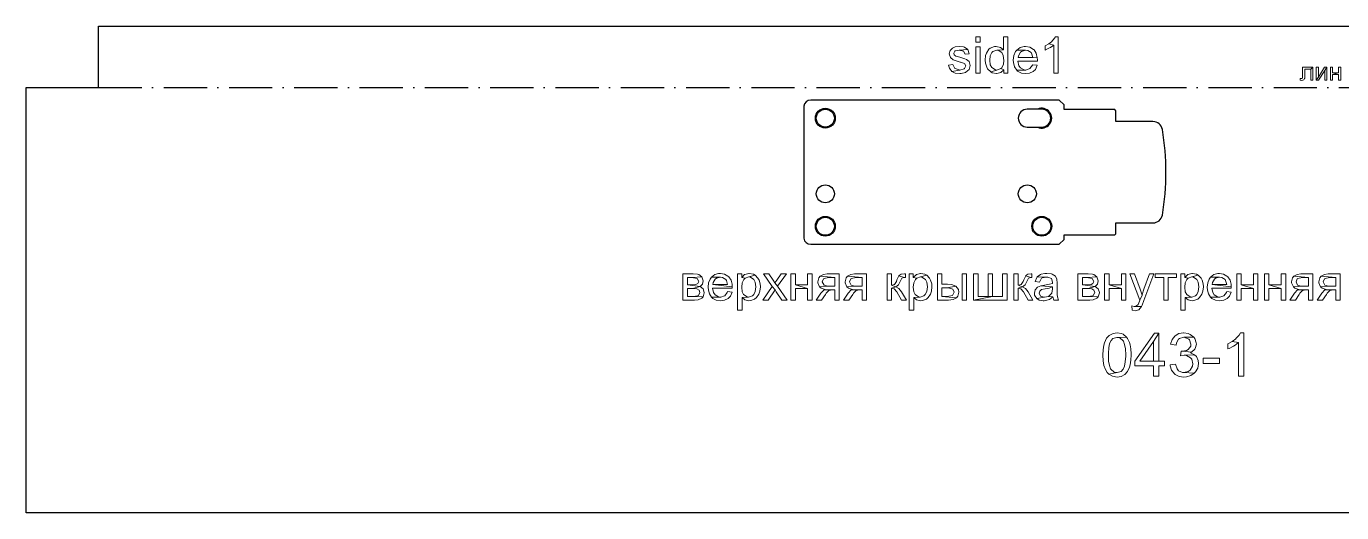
# Model space of a CAD drawing. Header units: millimetres. Extents: x -999 to 572, y 445 to 1201.
# Drawn here: x -741 to -376.4, y 1066 to 1201 of the extents above; entities that cross this region are included whole.
import ezdxf

# ---------------------------------------------------------------- set-up
doc = ezdxf.new("R2010")
doc.units = ezdxf.units.MM
doc.header["$MEASUREMENT"] = 0
doc.linetypes.add('ACAD_ISO10W100', pattern=[18, 12, -3, 0, -3])
doc.layers.add('Drawing', color=30, linetype='Continuous')

# ---------------------------------------------------------------- blocks, each defined once
blk = doc.blocks.new('Insert3')
at = {"color": 0}
for p, q in [((1052.6, -541.73), (1052.6, -37.73)), ((917.6, -137.73), (917.6, -561.73)), ((1035.6, -561.73), (1035.6, -541.73)), ((1035.6, -541.73), (1052.6, -541.73)), ((917.6, -561.73), (1035.6, -561.73))]:
    blk.add_line(p, q, dxfattribs=at)

msp = doc.modelspace()

# ---------------------------------------------------------------- linework, layer by layer
msp.add_lwpolyline([(-459.5, 1173, 1), (-459.5, 1178), (-463.5, 1178, 1), (-463.5, 1173)], format="xyb", close=True)
for centre in [(-519.5, 1175.5), (-519.5, 1154.5), (-463.5, 1154.5), (-519.5, 1145.5), (-459.5, 1145.5)]:
    msp.add_circle(centre, 2.5)
at = {"layer": 'Drawing', "linetype": 'ACAD_ISO10W100'}
msp.add_line((-721, 1184), (-217, 1184), dxfattribs=at)
at = {"layer": 'Drawing'}
for p, q in [((-438.92, 1177.56), (-438.92, 1177.56)), ((-438.92, 1143.44), (-438.92, 1143.44))]:
    msp.add_line(p, q, dxfattribs=at)
at = {"layer": 'Drawing', "color": 30, "lineweight": 0}
for points in [[(-476.6, 1198.04), (-477.82, 1198.04), (-477.82, 1196.62), (-476.6, 1196.62)], [(-468.89, 1198.04), (-470.1, 1198.04), (-470.1, 1194.45), (-472, 1194.38), (-471.59, 1194.38), (-470.58, 1193.7), (-470.17, 1192.89), (-470.04, 1191.54), (-470.1, 1190.52), (-470.58, 1189.51), (-470.85, 1189.24), (-470.04, 1188.9), (-470.04, 1188.02), (-468.89, 1188.02)], [(-457.51, 1196.14), (-458.6, 1195.53), (-458.6, 1194.38), (-458.46, 1194.45), (-457.31, 1194.99), (-457.11, 1195.13), (-456.16, 1195.8)], [(-454.94, 1198.04), (-455.69, 1198.04), (-455.96, 1197.7), (-456.77, 1196.68), (-457.51, 1196.14), (-456.16, 1195.8), (-456.16, 1188.02), (-454.94, 1188.02)], [(-482.42, 1195.4), (-483.51, 1195.26), (-484.25, 1194.92), (-484.86, 1194.25), (-485.13, 1193.37), (-484.79, 1192.35), (-484.05, 1191.67), (-483.51, 1191.47), (-482.15, 1191.06), (-482.02, 1191.06), (-480.93, 1190.66), (-480.53, 1189.98), (-480.93, 1189.24), (-481, 1189.17), (-482.22, 1188.83), (-484.39, 1188.42), (-483.51, 1188.02), (-482.22, 1187.88), (-481.88, 1187.88), (-480.66, 1188.15), (-480.53, 1188.22), (-479.65, 1188.97), (-479.65, 1188.97), (-479.31, 1190.12), (-479.58, 1191.2), (-480.39, 1191.81), (-480.87, 1192.01), (-482.22, 1192.42), (-483.3, 1192.69), (-483.78, 1193.03), (-483.91, 1193.5), (-483.57, 1194.11), (-483.51, 1194.18), (-482.36, 1194.38), (-479.99, 1194.52), (-480.93, 1195.19), (-481.21, 1195.26)], [(-479.99, 1194.52), (-482.36, 1194.38), (-481.21, 1194.11), (-480.73, 1193.23), (-479.58, 1193.37)], [(-476.6, 1195.26), (-477.82, 1195.26), (-477.82, 1188.02), (-476.6, 1188.02)], [(-472.13, 1195.4), (-472.61, 1195.4), (-473.76, 1194.92), (-474.17, 1194.65), (-474.84, 1193.57), (-475.05, 1192.89), (-475.18, 1191.61), (-475.11, 1190.79), (-474.77, 1189.64), (-474.5, 1189.17), (-473.62, 1188.36), (-471.93, 1188.83), (-472.34, 1188.9), (-473.35, 1189.58), (-473.76, 1190.32), (-473.89, 1191.61), (-473.83, 1192.76), (-473.35, 1193.7), (-473.08, 1194.04), (-472, 1194.38), (-470.1, 1194.45), (-470.92, 1195.13)], [(-466.45, 1194.38), (-466.79, 1193.98), (-467.26, 1192.89), (-467.4, 1191.61), (-467.33, 1190.93), (-467.06, 1189.78), (-466.45, 1188.83), (-463.94, 1188.83), (-464.42, 1188.9), (-465.43, 1189.51), (-465.84, 1190.05), (-466.11, 1191.34), (-460.69, 1191.34), (-460.69, 1191.67), (-460.76, 1192.28), (-466.04, 1192.35), (-465.97, 1192.82), (-465.37, 1193.84), (-465.09, 1194.04), (-464.01, 1194.38)], [(-464.01, 1195.4), (-464.35, 1195.4), (-465.5, 1195.13), (-466.45, 1194.38), (-464.01, 1194.38), (-463.4, 1194.31), (-462.45, 1193.7), (-462.32, 1193.5), (-461.98, 1192.35), (-466.04, 1192.35), (-460.76, 1192.28), (-461.03, 1193.5), (-461.64, 1194.45), (-461.78, 1194.58), (-462.79, 1195.19)], [(-484.12, 1190.39), (-485.33, 1190.18), (-485.06, 1189.37), (-484.39, 1188.42), (-482.22, 1188.83), (-482.42, 1188.9), (-483.51, 1189.24), (-483.57, 1189.3)], [(-470.85, 1189.24), (-471.93, 1188.83), (-473.62, 1188.36), (-473.22, 1188.09), (-472.07, 1187.88), (-472, 1187.88), (-470.85, 1188.15), (-470.04, 1188.9)], [(-461.98, 1190.32), (-462.05, 1190.18), (-462.79, 1189.24), (-462.79, 1189.24), (-463.94, 1188.83), (-466.45, 1188.83), (-466.18, 1188.56), (-465.16, 1188.02), (-463.94, 1187.88), (-462.86, 1187.95), (-461.85, 1188.49), (-461.24, 1189.03), (-460.76, 1190.18)], [(-384.35, 1189.62), (-387.19, 1189.62), (-387.19, 1187.24), (-387.24, 1186.68), (-387.33, 1186.54), (-387.61, 1186.54), (-387.89, 1186.54), (-387.89, 1186.03), (-387.38, 1185.98), (-386.86, 1186.12), (-386.63, 1186.49), (-386.58, 1186.59), (-386.58, 1187.33), (-386.58, 1189.1), (-384.95, 1189.1)], [(-384.35, 1189.62), (-384.95, 1189.1), (-384.95, 1186.03), (-384.35, 1186.03)], [(-382.81, 1189.62), (-383.41, 1189.62), (-383.41, 1186.03), (-382.81, 1186.87)], [(-380.43, 1189.62), (-381.08, 1189.62), (-382.81, 1186.87), (-383.41, 1186.03), (-382.76, 1186.03), (-381.04, 1188.73)], [(-380.43, 1189.62), (-381.04, 1188.73), (-381.04, 1186.03), (-380.43, 1186.03)], [(-378.89, 1189.62), (-379.5, 1189.62), (-379.5, 1186.03), (-378.89, 1186.03), (-378.89, 1187.61), (-377.21, 1187.61), (-378.89, 1188.12)], [(-376.61, 1189.62), (-377.21, 1189.62), (-377.21, 1188.12), (-378.89, 1188.12), (-377.21, 1187.61), (-377.21, 1186.03), (-376.61, 1186.03)], [(-556.14, 1132.26), (-558.96, 1132.26), (-558.96, 1125.03), (-555.73, 1125.03), (-554.73, 1125.12), (-553.77, 1125.53), (-553.37, 1125.94), (-557.73, 1126.03), (-557.73, 1128.21), (-556.28, 1128.21), (-554.23, 1128.8), (-557.73, 1129.21), (-557.73, 1131.26), (-556.41, 1131.26), (-553.73, 1131.44), (-554.59, 1132.08), (-554.91, 1132.17)], [(-553.73, 1131.44), (-556.41, 1131.26), (-556.05, 1131.21), (-555, 1131.03), (-554.59, 1130.21), (-554.82, 1129.62), (-555.37, 1129.3), (-556.46, 1129.21), (-557.73, 1129.21), (-554.23, 1128.8), (-553.59, 1129.44), (-553.37, 1130.35), (-553.37, 1130.39)], [(-551.05, 1131.39), (-551.46, 1130.85), (-551.87, 1129.8), (-551.96, 1128.58), (-551.91, 1127.8), (-551.64, 1126.71), (-551.05, 1125.85), (-548.5, 1125.85), (-549.09, 1125.94), (-550.05, 1126.48), (-550.46, 1127.12), (-550.73, 1128.3), (-545.32, 1128.3), (-545.32, 1128.67), (-550.64, 1129.35), (-550.55, 1129.89), (-550, 1130.85), (-549.68, 1131.12), (-548.59, 1131.39)], [(-548.59, 1132.39), (-549.09, 1132.39), (-550.14, 1132.08), (-551.05, 1131.39), (-548.59, 1131.39), (-547.96, 1131.3), (-547.05, 1130.71), (-546.91, 1130.49), (-546.59, 1129.35), (-550.64, 1129.35), (-545.32, 1128.67), (-545.36, 1129.44), (-545.64, 1130.58), (-546.23, 1131.44), (-546.5, 1131.67), (-547.46, 1132.21)], [(-542.68, 1132.26), (-543.82, 1132.26), (-543.82, 1122.26), (-542.59, 1122.26), (-542.59, 1125.76), (-540.77, 1125.85), (-541.18, 1125.89), (-542.14, 1126.53), (-542.55, 1127.3), (-542.68, 1128.58), (-542.55, 1129.8), (-542.09, 1130.71), (-541.73, 1131.08), (-542.68, 1131.3)], [(-540.59, 1132.39), (-540.68, 1132.39), (-541.77, 1132.12), (-541.86, 1132.12), (-542.68, 1131.3), (-541.73, 1131.08), (-540.68, 1131.44), (-538.95, 1131.94), (-539.45, 1132.21)], [(-538.95, 1131.94), (-540.68, 1131.44), (-540.27, 1131.39), (-539.32, 1130.76), (-538.91, 1129.94), (-538.77, 1128.71), (-538.91, 1127.44), (-539.36, 1126.53), (-539.73, 1126.21), (-540.77, 1125.85), (-542.59, 1125.76), (-541.77, 1125.12), (-540.68, 1124.85), (-540.14, 1124.89), (-539.09, 1125.3), (-538.54, 1125.71), (-537.91, 1126.67), (-537.63, 1127.48), (-537.5, 1128.67), (-537.59, 1129.49), (-537.86, 1130.58), (-538.18, 1131.12)], [(-535.13, 1132.26), (-536.63, 1132.26), (-534.23, 1128.76), (-533.45, 1127.85), (-533.09, 1127.26), (-531.59, 1125.03), (-530.09, 1125.03), (-532.77, 1128.85), (-533.5, 1129.76), (-534, 1130.58)], [(-530.27, 1132.26), (-531.72, 1132.26), (-532.95, 1130.53), (-533.5, 1129.76), (-532.77, 1128.85)], [(-527.81, 1132.26), (-529.04, 1132.26), (-529.04, 1125.03), (-527.81, 1125.03), (-527.81, 1128.21), (-524.4, 1128.21), (-527.81, 1129.26)], [(-523.18, 1132.26), (-524.4, 1132.26), (-524.4, 1129.26), (-527.81, 1129.26), (-524.4, 1128.21), (-524.4, 1125.03), (-523.18, 1125.03)], [(-520.9, 1131.67), (-521.31, 1131.21), (-521.59, 1130.12), (-521.54, 1129.76), (-521.09, 1128.71), (-518.22, 1128.85), (-518.9, 1128.89), (-519.86, 1129.17), (-520.36, 1130.08), (-520.04, 1130.89), (-519.81, 1131.03), (-518.63, 1131.26), (-516.86, 1131.26)], [(-515.63, 1132.26), (-518.99, 1132.26), (-519.99, 1132.12), (-520.9, 1131.67), (-516.86, 1131.26), (-516.86, 1128.85), (-518.22, 1128.85), (-521.09, 1128.71), (-520.63, 1128.35), (-519.54, 1127.98), (-519.86, 1127.85), (-516.86, 1127.85), (-516.86, 1125.03), (-515.63, 1125.03)], [(-513.36, 1131.67), (-513.72, 1131.21), (-514.04, 1130.12), (-513.99, 1129.76), (-513.54, 1128.71), (-510.67, 1128.85), (-511.36, 1128.89), (-512.31, 1129.17), (-512.77, 1130.08), (-512.45, 1130.89), (-512.27, 1131.03), (-511.04, 1131.26), (-509.31, 1131.26)], [(-508.08, 1132.26), (-511.45, 1132.26), (-512.45, 1132.12), (-513.36, 1131.67), (-509.31, 1131.26), (-509.31, 1128.85), (-510.67, 1128.85), (-513.54, 1128.71), (-513.08, 1128.35), (-511.95, 1127.98), (-512.31, 1127.85), (-509.31, 1127.85), (-509.31, 1125.03), (-508.08, 1125.03)], [(-501.13, 1132.26), (-502.35, 1132.26), (-502.35, 1125.03), (-501.13, 1125.03), (-501.13, 1128.35), (-499.94, 1128.71), (-501.13, 1129.12)], [(-499.08, 1131.76), (-499.63, 1130.67), (-499.81, 1130.21), (-500.31, 1129.35), (-501.13, 1129.12), (-499.94, 1128.71), (-499.22, 1129.21), (-498.72, 1130.21), (-498.26, 1131.12), (-497.67, 1131.26)], [(-497.31, 1132.26), (-497.58, 1132.26), (-498.49, 1132.17), (-499.04, 1131.8), (-499.08, 1131.76), (-497.67, 1131.26), (-497.31, 1131.26)], [(-495.13, 1132.26), (-496.22, 1132.26), (-496.22, 1122.26), (-494.99, 1122.26), (-494.99, 1125.76), (-493.17, 1125.85), (-493.63, 1125.89), (-494.58, 1126.53), (-494.99, 1127.3), (-495.13, 1128.58), (-494.99, 1129.8), (-494.53, 1130.71), (-494.13, 1131.08), (-495.13, 1131.3)], [(-493.03, 1132.39), (-493.13, 1132.39), (-494.22, 1132.12), (-494.26, 1132.12), (-495.13, 1131.3), (-494.13, 1131.08), (-493.13, 1131.44), (-491.4, 1131.94), (-491.9, 1132.21)], [(-491.4, 1131.94), (-493.13, 1131.44), (-492.72, 1131.39), (-491.76, 1130.76), (-491.35, 1129.94), (-491.22, 1128.71), (-491.35, 1127.44), (-491.81, 1126.53), (-492.17, 1126.21), (-493.17, 1125.85), (-494.99, 1125.76), (-494.22, 1125.12), (-493.13, 1124.85), (-492.58, 1124.89), (-491.49, 1125.3), (-490.99, 1125.71), (-490.35, 1126.67), (-490.08, 1127.48), (-489.94, 1128.67), (-489.99, 1129.49), (-490.31, 1130.58), (-490.58, 1131.12)], [(-487.21, 1132.26), (-488.44, 1132.26), (-488.44, 1125.03), (-485.4, 1125.03), (-485.31, 1125.03), (-484.03, 1125.17), (-483.17, 1125.67), (-487.21, 1126.03), (-487.21, 1128.39), (-485.76, 1128.39), (-483.3, 1128.85), (-483.44, 1128.89), (-484.4, 1129.3), (-485.67, 1129.44), (-487.21, 1129.44)], [(-480.35, 1132.26), (-481.58, 1132.26), (-481.58, 1125.03), (-480.35, 1125.03)], [(-477.17, 1132.26), (-478.39, 1132.26), (-478.39, 1125.03), (-473.17, 1126.03), (-477.17, 1126.03)], [(-469.12, 1132.26), (-470.35, 1132.26), (-470.35, 1126.03), (-473.17, 1126.03), (-478.39, 1125.03), (-469.12, 1125.03)], [(-473.17, 1132.26), (-474.39, 1132.26), (-474.39, 1126.03), (-477.17, 1126.03), (-473.17, 1126.03)], [(-466.03, 1132.26), (-467.26, 1132.26), (-467.26, 1125.03), (-466.03, 1125.03), (-466.03, 1128.35), (-464.85, 1128.71), (-466.03, 1129.12)], [(-463.94, 1131.76), (-464.48, 1130.67), (-464.66, 1130.21), (-465.21, 1129.35), (-466.03, 1129.12), (-464.85, 1128.71), (-464.12, 1129.21), (-463.62, 1130.21), (-463.16, 1131.12), (-462.57, 1131.26)], [(-462.21, 1132.26), (-462.44, 1132.26), (-463.39, 1132.17), (-463.94, 1131.8), (-463.94, 1131.76), (-462.57, 1131.26), (-462.21, 1131.26)], [(-460.8, 1131.44), (-460.89, 1131.3), (-461.35, 1130.17), (-460.12, 1130.03), (-460.07, 1130.17), (-459.53, 1131.12), (-459.39, 1131.17), (-458.25, 1131.39)], [(-458.07, 1132.39), (-458.62, 1132.39), (-459.71, 1132.17), (-459.89, 1132.08), (-460.8, 1131.44), (-458.25, 1131.39), (-457.84, 1131.39), (-456.84, 1130.99), (-456.84, 1130.99), (-456.48, 1129.94), (-456.53, 1129.62), (-457.34, 1129.39), (-458.71, 1129.17), (-459.8, 1128.99), (-456.53, 1128.67), (-456.53, 1128.21), (-456.53, 1128.08), (-456.71, 1126.98), (-456.71, 1126.94), (-457.53, 1126.12), (-457.66, 1126.03), (-456.39, 1125.89), (-456.16, 1125.03), (-454.89, 1125.03), (-455.16, 1125.89), (-455.25, 1126.58), (-455.25, 1128.03), (-455.25, 1129.67), (-455.34, 1130.8), (-455.71, 1131.67), (-456.57, 1132.21), (-456.84, 1132.3)], [(-446.66, 1132.26), (-449.48, 1132.26), (-449.48, 1125.03), (-446.21, 1125.03), (-445.21, 1125.12), (-444.25, 1125.53), (-443.89, 1125.94), (-448.25, 1126.03), (-448.25, 1128.21), (-446.75, 1128.21), (-444.71, 1128.8), (-448.25, 1129.21), (-448.25, 1131.26), (-446.89, 1131.26), (-444.21, 1131.44), (-445.07, 1132.08), (-445.39, 1132.17)], [(-444.21, 1131.44), (-446.89, 1131.26), (-446.57, 1131.21), (-445.52, 1131.03), (-445.11, 1130.21), (-445.34, 1129.62), (-445.84, 1129.3), (-446.93, 1129.21), (-448.25, 1129.21), (-444.71, 1128.8), (-444.07, 1129.44), (-443.84, 1130.35), (-443.84, 1130.39)], [(-440.84, 1132.26), (-442.07, 1132.26), (-442.07, 1125.03), (-440.84, 1125.03), (-440.84, 1128.21), (-437.43, 1128.21), (-440.84, 1129.26)], [(-436.2, 1132.26), (-437.43, 1132.26), (-437.43, 1129.26), (-440.84, 1129.26), (-437.43, 1128.21), (-437.43, 1125.03), (-436.2, 1125.03)], [(-433.75, 1132.26), (-435.07, 1132.26), (-432.29, 1124.98), (-431.7, 1126.39), (-431.84, 1126.94), (-432.2, 1128.08)], [(-428.43, 1132.26), (-429.66, 1132.26), (-431.2, 1128.03), (-431.38, 1127.53), (-431.7, 1126.39), (-432.29, 1124.98), (-432.43, 1124.71), (-432.79, 1123.8), (-433.2, 1123.39), (-433.84, 1123.26), (-431.84, 1123.26), (-431.66, 1123.62), (-431.16, 1124.89)], [(-422.15, 1132.26), (-428.02, 1132.26), (-428.02, 1131.26), (-425.7, 1131.26), (-425.7, 1125.03), (-424.47, 1125.03), (-424.47, 1131.26), (-422.15, 1131.26)], [(-419.88, 1132.26), (-420.97, 1132.26), (-420.97, 1122.26), (-419.75, 1122.26), (-419.75, 1125.76), (-417.93, 1125.85), (-418.38, 1125.89), (-419.29, 1126.53), (-419.7, 1127.3), (-419.88, 1128.58), (-419.7, 1129.8), (-419.25, 1130.71), (-418.88, 1131.08), (-419.88, 1131.3)], [(-417.74, 1132.39), (-417.88, 1132.39), (-418.97, 1132.12), (-419.02, 1132.12), (-419.88, 1131.3), (-418.88, 1131.08), (-417.88, 1131.44), (-416.11, 1131.94), (-416.61, 1132.21)], [(-416.11, 1131.94), (-417.88, 1131.44), (-417.43, 1131.39), (-416.52, 1130.76), (-416.11, 1129.94), (-415.93, 1128.71), (-416.11, 1127.44), (-416.52, 1126.53), (-416.88, 1126.21), (-417.93, 1125.85), (-419.75, 1125.76), (-418.93, 1125.12), (-417.84, 1124.85), (-417.34, 1124.89), (-416.24, 1125.3), (-415.74, 1125.71), (-415.11, 1126.67), (-414.83, 1127.48), (-414.7, 1128.67), (-414.74, 1129.49), (-415.06, 1130.58), (-415.34, 1131.12)], [(-412.7, 1131.39), (-413.11, 1130.85), (-413.47, 1129.8), (-413.61, 1128.58), (-413.56, 1127.8), (-413.29, 1126.71), (-412.7, 1125.85), (-410.15, 1125.85), (-410.74, 1125.94), (-411.7, 1126.48), (-412.11, 1127.12), (-412.33, 1128.3), (-406.97, 1128.3), (-406.97, 1128.67), (-412.29, 1129.35), (-412.2, 1129.89), (-411.65, 1130.85), (-411.33, 1131.12), (-410.24, 1131.39)], [(-410.24, 1132.39), (-410.7, 1132.39), (-411.79, 1132.08), (-412.7, 1131.39), (-410.24, 1131.39), (-409.61, 1131.3), (-408.7, 1130.71), (-408.56, 1130.49), (-408.24, 1129.35), (-412.29, 1129.35), (-406.97, 1128.67), (-407.02, 1129.44), (-407.29, 1130.58), (-407.88, 1131.44), (-408.15, 1131.67), (-409.11, 1132.21)], [(-404.2, 1132.26), (-405.42, 1132.26), (-405.42, 1125.03), (-404.2, 1125.03), (-404.2, 1128.21), (-400.83, 1128.21), (-404.2, 1129.26)], [(-399.6, 1132.26), (-400.83, 1132.26), (-400.83, 1129.26), (-404.2, 1129.26), (-400.83, 1128.21), (-400.83, 1125.03), (-399.6, 1125.03)], [(-396.51, 1132.26), (-397.74, 1132.26), (-397.74, 1125.03), (-396.51, 1125.03), (-396.51, 1128.21), (-393.1, 1128.21), (-396.51, 1129.26)], [(-391.88, 1132.26), (-393.1, 1132.26), (-393.1, 1129.26), (-396.51, 1129.26), (-393.1, 1128.21), (-393.1, 1125.03), (-391.88, 1125.03)], [(-389.6, 1131.67), (-389.97, 1131.21), (-390.28, 1130.12), (-390.24, 1129.76), (-389.74, 1128.71), (-386.92, 1128.85), (-387.6, 1128.89), (-388.56, 1129.17), (-389.01, 1130.08), (-388.69, 1130.89), (-388.51, 1131.03), (-387.28, 1131.26), (-385.56, 1131.26)], [(-384.33, 1132.26), (-387.69, 1132.26), (-388.69, 1132.12), (-389.6, 1131.67), (-385.56, 1131.26), (-385.56, 1128.85), (-386.92, 1128.85), (-389.74, 1128.71), (-389.33, 1128.35), (-388.19, 1127.98), (-388.56, 1127.85), (-385.56, 1127.85), (-385.56, 1125.03), (-384.33, 1125.03)], [(-382.05, 1131.67), (-382.42, 1131.21), (-382.69, 1130.12), (-382.69, 1129.76), (-382.19, 1128.71), (-379.33, 1128.85), (-380.01, 1128.89), (-381.01, 1129.17), (-381.46, 1130.08), (-381.15, 1130.89), (-380.96, 1131.03), (-379.74, 1131.26), (-378.01, 1131.26)], [(-376.78, 1132.26), (-380.1, 1132.26), (-381.1, 1132.12), (-382.05, 1131.67), (-378.01, 1131.26), (-378.01, 1128.85), (-379.33, 1128.85), (-382.19, 1128.71), (-381.78, 1128.35), (-380.65, 1127.98), (-381.01, 1127.85), (-378.01, 1127.85), (-378.01, 1125.03), (-376.78, 1125.03)], [(-554.23, 1128.8), (-556.28, 1128.21), (-555.09, 1128.12), (-554.5, 1127.76), (-554.27, 1127.08), (-554.68, 1126.26), (-554.91, 1126.17), (-556.14, 1126.03), (-557.73, 1126.03), (-553.37, 1125.94), (-553.05, 1127.03), (-553.05, 1127.08), (-553.37, 1128.17)], [(-546.59, 1127.35), (-546.73, 1127.12), (-547.36, 1126.21), (-547.41, 1126.17), (-548.5, 1125.85), (-551.05, 1125.85), (-550.68, 1125.48), (-549.73, 1125.03), (-548.55, 1124.85), (-547.41, 1124.98), (-546.46, 1125.44), (-545.82, 1126.12), (-545.36, 1127.17)], [(-534.23, 1128.76), (-536.86, 1125.03), (-535.36, 1125.03), (-533.45, 1127.85)], [(-519.86, 1127.85), (-520.72, 1126.94), (-522.04, 1125.03), (-520.54, 1125.03), (-519.45, 1126.58), (-519.22, 1126.89), (-518.54, 1127.67), (-517.58, 1127.85), (-516.86, 1127.85)], [(-512.31, 1127.85), (-513.17, 1126.94), (-514.49, 1125.03), (-512.99, 1125.03), (-511.9, 1126.58), (-511.67, 1126.89), (-510.99, 1127.67), (-509.99, 1127.85), (-509.31, 1127.85)], [(-499.94, 1128.71), (-501.13, 1128.35), (-500.4, 1128.17), (-499.72, 1127.26), (-498.4, 1125.03), (-497.03, 1125.03), (-498.4, 1127.26), (-499.13, 1128.21)], [(-483.3, 1128.85), (-485.76, 1128.39), (-485.03, 1128.35), (-484.12, 1128.03), (-483.76, 1127.21), (-484.26, 1126.3), (-484.67, 1126.17), (-485.94, 1126.03), (-487.21, 1126.03), (-483.17, 1125.67), (-482.8, 1126.12), (-482.49, 1127.21), (-482.62, 1127.98)], [(-464.85, 1128.71), (-466.03, 1128.35), (-465.3, 1128.17), (-464.57, 1127.26), (-463.3, 1125.03), (-461.94, 1125.03), (-463.3, 1127.26), (-464.03, 1128.21)], [(-459.8, 1128.99), (-460.66, 1128.58), (-461.3, 1127.89), (-461.53, 1126.94), (-461.48, 1126.39), (-460.89, 1125.44), (-458.75, 1125.8), (-458.8, 1125.8), (-459.84, 1126.12), (-460.25, 1126.94), (-460.07, 1127.53), (-459.57, 1127.94), (-458.53, 1128.17), (-457.48, 1128.35), (-456.53, 1128.67)], [(-444.71, 1128.8), (-446.75, 1128.21), (-445.61, 1128.12), (-445.02, 1127.76), (-444.8, 1127.08), (-445.21, 1126.26), (-445.39, 1126.17), (-446.61, 1126.03), (-448.25, 1126.03), (-443.89, 1125.94), (-443.52, 1127.03), (-443.52, 1127.08), (-443.84, 1128.17)], [(-408.24, 1127.35), (-408.33, 1127.12), (-409.02, 1126.21), (-409.06, 1126.17), (-410.15, 1125.85), (-412.7, 1125.85), (-412.33, 1125.48), (-411.38, 1125.03), (-410.15, 1124.85), (-409.06, 1124.98), (-408.11, 1125.44), (-407.47, 1126.12), (-406.97, 1127.17)], [(-388.56, 1127.85), (-389.42, 1126.94), (-390.74, 1125.03), (-389.19, 1125.03), (-388.15, 1126.58), (-387.92, 1126.89), (-387.24, 1127.67), (-386.24, 1127.85), (-385.56, 1127.85)], [(-381.01, 1127.85), (-381.87, 1126.94), (-383.19, 1125.03), (-381.65, 1125.03), (-380.6, 1126.58), (-380.37, 1126.89), (-379.65, 1127.67), (-378.69, 1127.85), (-378.01, 1127.85)], [(-457.66, 1126.03), (-458.75, 1125.8), (-460.89, 1125.44), (-460.25, 1125.03), (-459.07, 1124.85), (-458.84, 1124.85), (-457.71, 1125.08), (-457.39, 1125.21), (-456.39, 1125.89)], [(-434.57, 1123.39), (-434.43, 1122.21), (-433.61, 1122.07), (-432.61, 1122.35), (-432.61, 1122.35), (-431.84, 1123.26), (-433.84, 1123.26)], [(-438.64, 1115.89), (-439.75, 1115.74), (-440.83, 1115.2), (-441.54, 1114.41), (-442.12, 1113.19), (-442.3, 1112.48), (-442.48, 1111.22), (-442.55, 1109.79), (-442.55, 1109.71), (-442.48, 1108.17), (-442.26, 1106.84), (-441.87, 1105.77), (-441.36, 1104.9), (-440.93, 1104.44), (-438.64, 1104.87), (-439.39, 1105.01), (-440.36, 1105.84), (-440.43, 1105.95), (-440.75, 1106.84), (-440.97, 1108.1), (-441.04, 1109.79), (-441.04, 1110.25), (-440.93, 1111.79), (-440.68, 1112.98), (-440.29, 1113.8), (-439.82, 1114.31), (-438.67, 1114.67), (-435.98, 1114.7), (-436.95, 1115.53), (-437.35, 1115.71)], [(-427.05, 1115.85), (-428.23, 1115.85), (-433.72, 1108.06), (-433.72, 1106.73), (-428.52, 1106.73), (-428.52, 1103.86), (-427.05, 1103.86), (-427.05, 1106.73), (-425.43, 1106.73), (-425.43, 1108.06), (-427.05, 1108.06), (-432.29, 1108.06), (-428.52, 1113.48)], [(-427.05, 1115.85), (-428.52, 1113.48), (-428.52, 1108.06), (-432.29, 1108.06), (-427.05, 1108.06)], [(-420.16, 1115.89), (-420.19, 1115.89), (-421.48, 1115.71), (-422.52, 1115.1), (-422.63, 1115.02), (-423.35, 1114.06), (-423.78, 1112.8), (-422.27, 1112.51), (-422.17, 1113.12), (-421.56, 1114.16), (-421.3, 1114.34), (-420.12, 1114.7), (-417.36, 1114.7), (-418.36, 1115.49), (-418.9, 1115.71)], [(-403.47, 1115.89), (-404.44, 1115.89), (-404.8, 1115.31), (-405.73, 1114.31), (-405.73, 1114.27), (-406.73, 1113.52), (-404.94, 1113.23), (-404.94, 1103.86), (-403.47, 1103.86)], [(-435.98, 1114.7), (-438.67, 1114.67), (-437.88, 1114.52), (-436.95, 1113.7), (-436.84, 1113.59), (-436.52, 1112.73), (-436.3, 1111.44), (-436.23, 1109.79), (-436.23, 1109.46), (-436.34, 1107.85), (-436.56, 1106.66), (-436.95, 1105.84), (-437.52, 1105.23), (-438.64, 1104.87), (-440.93, 1104.44), (-439.93, 1103.86), (-438.64, 1103.65), (-437.52, 1103.79), (-436.45, 1104.37), (-435.73, 1105.16), (-435.16, 1106.38), (-434.98, 1107.06), (-434.8, 1108.31), (-434.73, 1109.79), (-434.73, 1110.11), (-434.8, 1111.51), (-435.01, 1112.62), (-435.19, 1113.27), (-435.73, 1114.38)], [(-417.36, 1114.7), (-420.12, 1114.7), (-419.8, 1114.67), (-418.72, 1114.16), (-418.54, 1113.98), (-418.15, 1112.8), (-418.22, 1112.26), (-418.9, 1111.29), (-419.37, 1111.04), (-420.62, 1110.79), (-417.97, 1110.54), (-417.07, 1111.36), (-416.96, 1111.54), (-416.64, 1112.76), (-416.67, 1113.12), (-417.07, 1114.34)], [(-406.73, 1113.52), (-407.88, 1112.87), (-407.88, 1111.47), (-407.52, 1111.62), (-406.34, 1112.23), (-405.91, 1112.48), (-404.94, 1113.23)], [(-420.84, 1110.83), (-421.02, 1109.53), (-419.98, 1109.68), (-417.14, 1109.82), (-418.29, 1110.36), (-417.97, 1110.54), (-420.62, 1110.79)], [(-417.14, 1109.82), (-419.98, 1109.68), (-419.33, 1109.64), (-418.29, 1109.03), (-417.93, 1108.57), (-417.61, 1107.34), (-417.72, 1106.63), (-418.33, 1105.59), (-418.9, 1105.16), (-420.08, 1104.87), (-417.21, 1104.73), (-416.85, 1105.08), (-416.24, 1106.16), (-416.06, 1107.38), (-416.14, 1108.24), (-416.64, 1109.32)], [(-414.77, 1107.45), (-414.77, 1108.92), (-410.25, 1108.92), (-410.25, 1107.45), (-414.77, 1107.45)], [(-422.45, 1107.2), (-423.92, 1107.02), (-423.89, 1106.73), (-423.49, 1105.55), (-422.7, 1104.58), (-422.49, 1104.37), (-421.38, 1103.83), (-420.08, 1103.65), (-419.4, 1103.68), (-418.22, 1104.04), (-417.21, 1104.73), (-420.08, 1104.87), (-420.48, 1104.87), (-421.56, 1105.41), (-421.99, 1105.91)]]:
    msp.add_lwpolyline(points, close=True, dxfattribs=at)
at = {"layer": 'Drawing'}
msp.add_lwpolyline([(-426.07, 1172.39, 0.37008), (-428.67, 1174.56), (-438.92, 1174.56), (-438.92, 1177.56), (-439.28, 1177.88), (-453.33, 1177.88), (-453.33, 1179.19), (-454.64, 1180.5), (-523.55, 1180.5, 0.385485), (-525.5, 1178.84), (-525.5, 1160.5), (-525.5, 1142.16, 0.385485), (-523.55, 1140.5), (-454.64, 1140.5), (-453.33, 1141.81), (-453.33, 1143.12), (-439.28, 1143.12), (-438.92, 1143.44), (-438.92, 1146.44), (-428.67, 1146.44, 0.37008), (-426.07, 1148.61, 0.083639)], format="xyb", close=True, dxfattribs=at)
for centre in [(-519.5, 1175.5), (-519.5, 1145.5), (-459.5, 1145.5)]:
    msp.add_circle(centre, 2.75, dxfattribs=at)
msp.add_arc((-459.5, 1175.5), 2.75, 245.38, 114.62, dxfattribs=at)

# ---------------------------------------------------------------- block references
at = {"xscale": -1, "rotation": 270}
msp.add_blockref('Insert3', (-179.27, 148.4), dxfattribs=at)
msp.add_blockref('Insert3', (-179.27, 148.4), dxfattribs=at)

doc.saveas('drawing.dxf')
